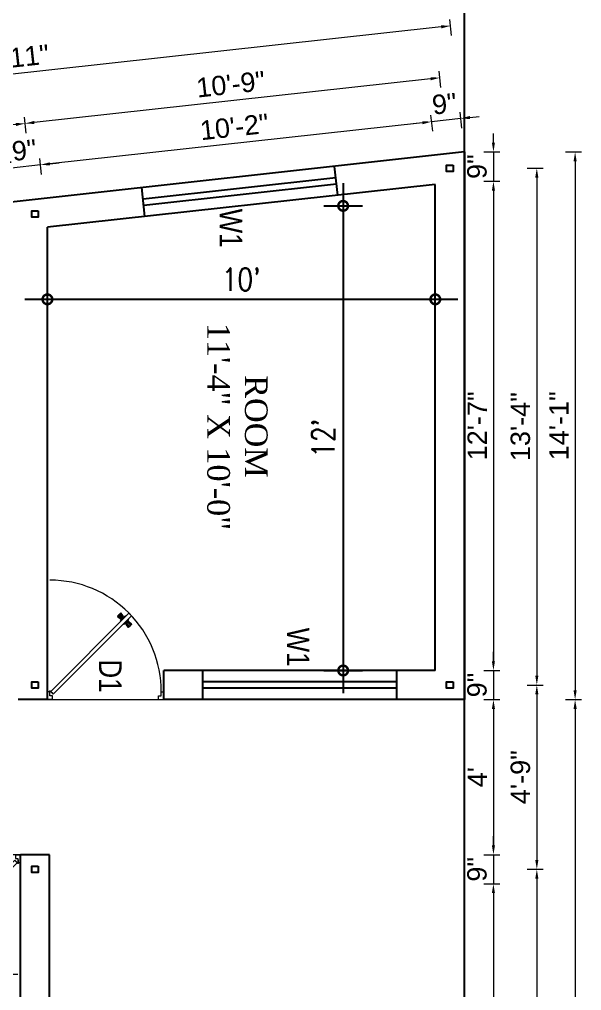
# Model space of a CAD drawing. Header units: inches. Extents: x 392906 to 410488, y -52747 to -40742.
# Drawn here: x 401542.3 to 401716.2, y -50932.5 to -50632.1 of the extents above; entities that cross this region are included whole.
import ezdxf

# ---------------------------------------------------------------- set-up
doc = ezdxf.new("R2010")
doc.units = ezdxf.units.IN
doc.header["$LTSCALE"] = 2
doc.header["$MEASUREMENT"] = 0
doc.header["$PDMODE"] = 34
doc.layers.get('0').update_dxf_attribs({"linetype": 'CONTINUOUS'})
doc.layers.get('DEFPOINTS').update_dxf_attribs({"color": 141, "linetype": 'CONTINUOUS'})
for name, color, linetype, lineweight in [('DOOR & WIN', 1, 'CONTINUOUS', 25), ('PUERTAS', 7, 'CONTINUOUS', 9), ('steps', 253, 'CONTINUOUS', 20)]:
    doc.layers.add(name, color=color, linetype=linetype, lineweight=lineweight)
doc.styles.add('Lettring Text', font='arial.ttf')
doc.styles.add('ROMANS', font='Romans.shx', dxfattribs={"width": 0.8})
doc.styles.get("Standard").update_dxf_attribs({"font": 'ARIALN.TTF'})
doc.dimstyles.new('8 SCALE', dxfattribs={"dimscale": 0, "dimtxt": 7, "dimasz": 6, "dimexe": 6, "dimexo": 2, "dimgap": 2, "dimtad": 1, "dimdec": 0, "dimzin": 0, "dimdsep": 46, "dimlunit": 4, "dimtxsty": 'ROMANS', "dimblk": 'DOTSMALL', "dimcen": 0, "dimdle": 7, "dimclrd": 8, "dimclre": 8, "dimclrt": 3, "dimadec": 0, "dimazin": 0, "dimtfac": 1, "dimtdec": 0, "dimtofl": 0, "dimtmove": 2, "dimatfit": 3, "dimfxl": 6, "dimfxlon": 1, "dimtolj": 1, "dimtzin": 0, "dimarcsym": 0})
doc.dimstyles.new('Copy of Standard', dxfattribs={"dimtxt": 6, "dimasz": 2.875, "dimexe": 2, "dimexo": 4, "dimgap": 2, "dimtad": 1, "dimdec": 0, "dimrnd": 1, "dimzin": 0, "dimdsep": 46, "dimlunit": 4, "dimtxsty": 'Lettring Text', "dimcen": 0.1, "dimclrd": 7, "dimclre": 7, "dimclrt": 7, "dimazin": 0, "dimtfac": 0.645, "dimtdec": 0, "dimtmove": 1, "dimatfit": 0, "dimfxl": 3, "dimfxlon": 1, "dimtfillclr": 256, "dimtolj": 1, "dimtzin": 0, "dimlwd": -1, "dimlwe": -1, "dimarcsym": 2})

# ---------------------------------------------------------------- blocks, each defined once
blk = doc.blocks.new('3ft')
at = {"layer": 'PUERTAS', "color": 6}
for p, q in [((1.01, 2.52), (25.23, 26.74)), ((26.05, 25.92), (1.77, 1.64)), ((26.05, 25.92), (25.23, 26.74)), ((0, 2.4), (0, 0)), ((0.72, 2.4), (0, 2.4)), ((1.6, 0), (0, 0)), ((0.72, 1.52), (0.72, 2.44)), ((0.8, 1.52), (0.72, 1.52)), ((0.8, 1.52), (0.8, 2.41)), ((0.8, 1.2), (0.8, 1.52)), ((1.6, 1.2), (0.8, 1.2)), ((1.57, 1.84), (0.94, 2.47)), ((1.63, 1.89), (0.97, 2.55)), ((1.63, 1.89), (1.57, 1.84)), ((1.77, 1.64), (1.57, 1.84)), ((1.6, 0), (1.6, 1.2)), ((34.4, 0), (34.4, 1.2)), ((34.4, 1.2), (35.2, 1.2)), ((34.4, 0), (36, 0)), ((35.2, 1.2), (35.2, 2.4)), ((35.2, 2.4), (36, 2.4)), ((36, 0), (36, 2.4))]:
    blk.add_line(p, q, dxfattribs=at)
at = {"layer": 'PUERTAS', "color": 8}
for p, q in [((22.57, 24.94), (21.65, 25.68)), ((22.63, 24.99), (21.69, 25.75)), ((22.74, 25.1), (21.84, 25.9)), ((22.13, 26.28), (21.98, 26.13)), ((22.88, 25.24), (22.01, 26.06)), ((22.13, 26.28), (22.27, 26.42)), ((22.29, 26.41), (22.27, 26.42)), ((23.16, 25.52), (22.34, 26.39)), ((23.3, 25.66), (22.5, 26.56)), ((23.41, 25.77), (22.65, 26.71)), ((22.69, 24.32), (23.02, 24.83)), ((23.46, 25.83), (22.72, 26.75)), ((22.95, 24.96), (22.84, 25.07)), ((22.98, 24.99), (22.86, 25.1)), ((23.03, 25.04), (22.91, 25.15)), ((22.91, 24.53), (23.1, 24.91)), ((23.11, 25.12), (22.99, 25.23)), ((23.13, 24.76), (23.18, 24.99)), ((23.28, 25.3), (23.17, 25.41)), ((23.36, 25.37), (23.25, 25.49)), ((23.31, 24.94), (23.28, 25.08)), ((23.41, 25.43), (23.3, 25.54)), ((23.46, 25.09), (23.32, 25.13)), ((23.44, 25.45), (23.33, 25.56)), ((23.64, 25.27), (23.41, 25.22)), ((23.87, 25.49), (23.49, 25.3)), ((24.08, 25.71), (23.57, 25.38)), ((24.4, 24.15), (24.43, 24.01)), ((24.58, 24.33), (24.52, 24.1)), ((24.8, 24.56), (24.61, 24.18)), ((25.02, 24.77), (24.68, 24.26)), ((24.68, 24.05), (24.79, 23.94)), ((24.73, 24.1), (24.85, 23.99)), ((24.76, 24.13), (24.87, 24.02)), ((25.08, 24.1), (26.02, 23.34)), ((25.14, 24.15), (26.06, 23.41)), ((23.63, 23.38), (24.14, 23.72)), ((23.84, 23.6), (24.22, 23.79)), ((24.07, 23.82), (24.3, 23.88)), ((24.25, 24), (24.39, 23.97)), ((24.25, 23.26), (24.99, 22.34)), ((24.27, 23.64), (24.38, 23.53)), ((24.3, 23.67), (24.41, 23.56)), ((24.3, 23.32), (25.06, 22.38)), ((24.35, 23.72), (24.46, 23.61)), ((24.41, 23.43), (25.2, 22.53)), ((24.43, 23.8), (24.54, 23.69)), ((24.55, 23.57), (25.37, 22.7)), ((24.6, 23.97), (24.72, 23.86)), ((24.83, 23.85), (25.7, 23.03)), ((24.97, 23.99), (25.87, 23.2)), ((25.58, 22.82), (25.43, 22.67)), ((25.58, 22.82), (25.73, 22.97)), ((25.72, 22.98), (25.73, 22.97)), ((0, 0), (36, 0))]:
    blk.add_line(p, q, dxfattribs=at)
at = {"layer": 'PUERTAS', "color": 1}
for p, q in [((21.67, 25.73), (22.17, 26.23)), ((22.49, 24.95), (21.67, 25.61)), ((21.7, 25.82), (22.14, 26.26)), ((21.73, 25.79), (21.7, 25.82)), ((22.58, 26.7), (22.14, 26.26)), ((22.67, 26.73), (22.17, 26.23)), ((22.61, 26.67), (22.58, 26.7)), ((22.6, 24.96), (23.02, 25.38)), ((22.61, 24.25), (22.92, 24.72)), ((22.62, 24.13), (22.61, 24.14)), ((22.7, 25.07), (22.71, 25.06)), ((23.45, 25.91), (22.79, 26.73)), ((22.82, 25.06), (23.08, 25.32)), ((22.94, 24.95), (22.83, 25.07)), ((22.92, 24.72), (22.92, 24.72)), ((22.93, 24.94), (23.19, 25.21)), ((22.93, 24.84), (22.93, 24.83)), ((23.44, 25.81), (23.02, 25.38)), ((23.34, 25.58), (23.08, 25.32)), ((23.46, 25.47), (23.19, 25.21)), ((23.33, 25.7), (23.34, 25.69)), ((23.45, 25.46), (23.33, 25.57)), ((23.57, 25.47), (23.57, 25.47)), ((24.15, 25.79), (23.68, 25.48)), ((23.68, 25.48), (23.68, 25.48)), ((24.27, 25.78), (24.26, 25.79)), ((24.78, 24.15), (24.51, 23.89)), ((25.11, 24.14), (24.69, 23.71)), ((24.77, 24.14), (24.88, 24.03)), ((24.79, 24.38), (24.78, 24.37)), ((24.78, 24.26), (24.78, 24.26)), ((25.1, 24.84), (24.79, 24.38)), ((25.09, 24.96), (25.1, 24.95)), ((25.22, 24.14), (26.03, 23.48)), ((23.44, 23.31), (23.45, 23.3)), ((23.56, 23.3), (24.03, 23.61)), ((24.03, 23.61), (24.03, 23.62)), ((24.14, 23.62), (24.14, 23.62)), ((24.25, 23.62), (24.51, 23.89)), ((24.26, 23.29), (24.69, 23.71)), ((24.26, 23.63), (24.37, 23.52)), ((24.26, 23.18), (24.92, 22.37)), ((24.37, 23.52), (24.63, 23.77)), ((24.37, 23.4), (24.37, 23.4)), ((24.89, 24.03), (24.63, 23.77)), ((25, 24.03), (25, 24.03)), ((25.04, 22.36), (25.54, 22.86)), ((25.1, 22.42), (25.13, 22.39)), ((25.13, 22.39), (25.57, 22.83)), ((26.04, 23.37), (25.54, 22.86)), ((26.01, 23.27), (25.57, 22.83)), ((25.98, 23.3), (26.01, 23.27))]:
    blk.add_line(p, q, dxfattribs=at)
at = {"layer": 'PUERTAS', "color": 2}
for p, q in [((21.99, 26.11), (21.98, 26.13)), ((25.42, 22.68), (25.43, 22.67))]:
    blk.add_line(p, q, dxfattribs=at)
at = {"layer": 'PUERTAS', "color": 6}
for radius in [0.155, 0.0752]:
    blk.add_circle((0.82, 2.56), radius, dxfattribs=at)
blk.add_arc((0.82, 2.56), 34.38, 359.7285, 90.0333, dxfattribs=at)
at = {"layer": 'PUERTAS', "color": 1}
for centre, start, end in [((22.54, 25.01), 231.0764, 315), ((22.67, 24.2), 135, 225), ((22.73, 26.68), 38.9236, 135), ((22.77, 25.12), 225, 315), ((22.99, 24.89), 135, 219.7428), ((22.87, 24.78), 315, 39.7428), ((23.28, 25.63), 315, 45), ((23.39, 25.86), 315, 38.9236), ((23.51, 25.41), 50.2572, 135), ((23.62, 25.53), 230.2572, 315), ((24.2, 25.73), 45, 135), ((24.84, 24.31), 135, 219.7428), ((24.72, 24.21), 315, 39.7428), ((24.94, 23.98), 45, 135), ((25.04, 24.89), 315, 45), ((25.17, 24.08), 51.0764, 135), ((23.51, 23.36), 225, 315), ((24.09, 23.56), 50.2572, 135), ((24.2, 23.68), 230.2572, 315), ((24.32, 23.23), 135, 218.9236), ((24.42, 23.46), 135, 225), ((24.98, 22.42), 218.9236, 315), ((25.98, 23.42), 315, 51.0764)]:
    blk.add_arc(centre, 0.08, start, end, dxfattribs=at)
blk = doc.blocks.new('*U199')
at = {"color": 3, "xscale": -1}
blk.add_blockref('3ft', (42, 0), dxfattribs=at)
blk = doc.blocks.new('*D1133')
at = {"layer": 'DEFPOINTS', "color": 0, "ltscale": 0.5, "transparency": 16777216}
for p in [(401669.86, -50663.77), (401671, -50674.14), (401680, -50673.14)]:
    blk.add_point(p, dxfattribs=at)
at = {"layer": 'steps', "color": 7, "ltscale": 0.5, "transparency": 16777216}
for p, q in [((401670.19, -50666.75), (401669.64, -50661.78)), ((401678.86, -50662.78), (401669.86, -50663.77)), ((401679.19, -50665.76), (401678.64, -50660.79)), ((401681.72, -50662.46), (401684.58, -50662.15)), ((401667, -50664.09), (401664.15, -50664.4))]:
    blk.add_line(p, q, dxfattribs=at)
for points in [[(401666.95, -50663.61), (401667.06, -50664.56), (401669.86, -50663.77)], [(401681.67, -50661.99), (401681.77, -50662.94), (401678.86, -50662.78)]]:
    blk.add_solid(points, dxfattribs=at)
at = {"layer": 'steps', "color": 7, "ltscale": 0.5, "transparency": 16777216, "insert": (401673.81, -50658.24), "char_height": 6, "attachment_point": 5, "rotation": 6.296, "style": 'Lettring Text'}
blk.add_mtext('\\A1;9"', dxfattribs=at)
blk = doc.blocks.new('*D1134')
at = {"layer": 'DEFPOINTS', "color": 0, "ltscale": 0.5, "transparency": 16777216}
for p in [(401671, -50674.14), (401548.87, -50677.12), (401551, -50696.43)]:
    blk.add_point(p, dxfattribs=at)
at = {"layer": 'steps', "color": 7, "ltscale": 0.5, "transparency": 16777216}
for p, q in [((401670.19, -50666.75), (401669.64, -50661.78)), ((401667, -50664.09), (401551.73, -50676.81)), ((401549.2, -50680.1), (401548.65, -50675.13))]:
    blk.add_line(p, q, dxfattribs=at)
for points in [[(401666.95, -50663.61), (401667.06, -50664.56), (401669.86, -50663.77)], [(401551.68, -50676.33), (401551.78, -50677.28), (401548.87, -50677.12)]]:
    blk.add_solid(points, dxfattribs=at)
at = {"layer": 'steps', "color": 7, "ltscale": 0.5, "transparency": 16777216, "insert": (401608.81, -50665.41), "char_height": 6, "attachment_point": 5, "rotation": 6.296, "style": 'Lettring Text'}
blk.add_mtext('\\A1;10\'-2"', dxfattribs=at)
blk = doc.blocks.new('*D1135')
at = {"layer": 'DEFPOINTS', "color": 0, "ltscale": 0.5, "transparency": 16777216}
for p in [(401539.87, -50678.11), (401551, -50696.43), (401542, -50697.42)]:
    blk.add_point(p, dxfattribs=at)
at = {"layer": 'steps', "color": 7, "ltscale": 0.5, "transparency": 16777216}
for p, q in [((401549.2, -50680.1), (401548.65, -50675.13)), ((401537.02, -50678.43), (401534.16, -50678.74)), ((401540.2, -50681.1), (401539.65, -50676.13)), ((401548.87, -50677.12), (401539.87, -50678.11)), ((401551.73, -50676.81), (401554.59, -50676.49))]:
    blk.add_line(p, q, dxfattribs=at)
for points in [[(401536.96, -50677.95), (401537.07, -50678.91), (401539.87, -50678.11)], [(401551.68, -50676.33), (401551.78, -50677.28), (401548.87, -50677.12)]]:
    blk.add_solid(points, dxfattribs=at)
at = {"layer": 'steps', "color": 7, "ltscale": 0.5, "transparency": 16777216, "insert": (401543.82, -50672.58), "char_height": 6, "attachment_point": 5, "rotation": 6.296, "style": 'Lettring Text'}
blk.add_mtext('\\A1;9"', dxfattribs=at)
blk = doc.blocks.new('*D1138')
at = {"layer": 'DEFPOINTS', "color": 0, "ltscale": 0.5, "transparency": 16777216}
for p in [(401544.09, -50664.32), (401675.5, -50678.17), (401547.18, -50692.33)]:
    blk.add_point(p, dxfattribs=at)
at = {"layer": 'steps', "color": 7, "ltscale": 0.5, "transparency": 16777216}
for p, q in [((401672.74, -50653.15), (401672.2, -50648.18)), ((401669.56, -50650.48), (401546.95, -50664.01)), ((401544.42, -50667.31), (401543.87, -50662.34))]:
    blk.add_line(p, q, dxfattribs=at)
for points in [[(401669.5, -50650), (401669.61, -50650.96), (401672.42, -50650.17)], [(401546.9, -50663.53), (401547, -50664.48), (401544.09, -50664.32)]]:
    blk.add_solid(points, dxfattribs=at)
at = {"layer": 'steps', "color": 7, "ltscale": 0.5, "transparency": 16777216, "insert": (401607.7, -50652.21), "char_height": 6, "attachment_point": 5, "rotation": 6.296, "style": 'Lettring Text'}
blk.add_mtext('\\A1;10\'-9"', dxfattribs=at)
blk = doc.blocks.new('*D1139')
at = {"layer": 'DEFPOINTS', "color": 0, "ltscale": 0.5, "transparency": 16777216}
for p in [(401408.33, -50679.3), (401547.18, -50692.33), (401411.41, -50707.31)]:
    blk.add_point(p, dxfattribs=at)
at = {"layer": 'steps', "color": 7, "ltscale": 0.5, "transparency": 16777216}
for p, q in [((401544.42, -50667.31), (401543.87, -50662.34)), ((401541.24, -50664.64), (401411.18, -50678.99)), ((401408.65, -50682.29), (401408.11, -50677.32))]:
    blk.add_line(p, q, dxfattribs=at)
for points in [[(401541.18, -50664.16), (401541.29, -50665.12), (401544.09, -50664.32)], [(401411.13, -50678.51), (401411.24, -50679.46), (401408.33, -50679.3)]]:
    blk.add_solid(points, dxfattribs=at)
at = {"layer": 'steps', "color": 7, "ltscale": 0.5, "transparency": 16777216, "insert": (401475.65, -50666.78), "char_height": 6, "attachment_point": 5, "rotation": 6.296, "style": 'Lettring Text'}
blk.add_mtext('\\A1;11\'-5"', dxfattribs=at)
blk = doc.blocks.new('*D1140')
at = {"layer": 'DEFPOINTS', "color": 0, "ltscale": 0.5, "transparency": 16777216}
for p in [(401402.53, -50664.26), (401680, -50673.14), (401406.84, -50703.28)]:
    blk.add_point(p, dxfattribs=at)
at = {"layer": 'steps', "color": 7, "ltscale": 0.5, "transparency": 16777216}
for p, q in [((401676.03, -50637.1), (401675.48, -50632.13)), ((401672.84, -50634.44), (401405.39, -50663.94)), ((401402.86, -50667.24), (401402.31, -50662.27))]:
    blk.add_line(p, q, dxfattribs=at)
for points in [[(401672.79, -50633.96), (401672.89, -50634.91), (401675.7, -50634.12)], [(401405.34, -50663.47), (401405.44, -50664.42), (401402.53, -50664.26)]]:
    blk.add_solid(points, dxfattribs=at)
at = {"layer": 'steps', "color": 7, "ltscale": 0.5, "transparency": 16777216, "insert": (401538.57, -50644.21), "char_height": 6, "attachment_point": 5, "rotation": 6.296, "style": 'Lettring Text'}
blk.add_mtext('\\A1;22\'-11"', dxfattribs=at)
blk = doc.blocks.new('*D1152')
at = {"layer": 'DEFPOINTS', "color": 0, "ltscale": 0.5, "transparency": 16777216}
for p in [(401680, -50673.14), (401680, -50682.2), (401688.98, -50682.2)]:
    blk.add_point(p, dxfattribs=at)
at = {"layer": 'steps', "color": 7, "ltscale": 0.5, "transparency": 16777216}
for p, q in [((401688.98, -50670.27), (401688.98, -50667.39)), ((401685.98, -50673.14), (401690.98, -50673.14)), ((401688.98, -50673.14), (401688.98, -50682.2)), ((401685.98, -50682.2), (401690.98, -50682.2)), ((401688.98, -50685.07), (401688.98, -50687.95))]:
    blk.add_line(p, q, dxfattribs=at)
for points in [[(401688.5, -50670.27), (401689.45, -50670.27), (401688.98, -50673.14)], [(401688.5, -50685.07), (401689.45, -50685.07), (401688.98, -50682.2)]]:
    blk.add_solid(points, dxfattribs=at)
at = {"layer": 'steps', "color": 7, "ltscale": 0.5, "transparency": 16777216, "insert": (401683.91, -50677.67), "char_height": 6, "attachment_point": 5, "rotation": 90, "style": 'Lettring Text'}
blk.add_mtext('\\A1;9"', dxfattribs=at)
blk = doc.blocks.new('*D1153')
at = {"layer": 'DEFPOINTS', "color": 0, "ltscale": 0.5, "transparency": 16777216}
for p in [(401680, -50682.2), (401680, -50833.53), (401688.98, -50833.53)]:
    blk.add_point(p, dxfattribs=at)
at = {"layer": 'steps', "color": 7, "ltscale": 0.5, "transparency": 16777216}
for p, q in [((401685.98, -50682.2), (401690.98, -50682.2)), ((401688.98, -50685.07), (401688.98, -50830.65)), ((401685.98, -50833.53), (401690.98, -50833.53))]:
    blk.add_line(p, q, dxfattribs=at)
for points in [[(401688.5, -50685.07), (401689.45, -50685.07), (401688.98, -50682.2)], [(401688.5, -50830.65), (401689.45, -50830.65), (401688.98, -50833.53)]]:
    blk.add_solid(points, dxfattribs=at)
at = {"layer": 'steps', "color": 7, "ltscale": 0.5, "transparency": 16777216, "insert": (401683.96, -50757.86), "char_height": 6, "attachment_point": 5, "rotation": 90, "style": 'Lettring Text'}
blk.add_mtext('\\A1;12\'-7"', dxfattribs=at)
blk = doc.blocks.new('*D1154')
at = {"layer": 'DEFPOINTS', "color": 0, "ltscale": 0.5, "transparency": 16777216}
for p in [(401680, -50833.53), (401680, -50842.53), (401688.98, -50842.53)]:
    blk.add_point(p, dxfattribs=at)
at = {"layer": 'steps', "color": 7, "ltscale": 0.5, "transparency": 16777216}
for p, q in [((401688.98, -50830.65), (401688.98, -50827.78)), ((401685.98, -50833.53), (401690.98, -50833.53)), ((401688.98, -50833.53), (401688.98, -50842.53)), ((401685.98, -50842.53), (401690.98, -50842.53)), ((401688.98, -50845.4), (401688.98, -50848.28))]:
    blk.add_line(p, q, dxfattribs=at)
for points in [[(401688.5, -50830.65), (401689.45, -50830.65), (401688.98, -50833.53)], [(401688.5, -50845.4), (401689.45, -50845.4), (401688.98, -50842.53)]]:
    blk.add_solid(points, dxfattribs=at)
at = {"layer": 'steps', "color": 7, "ltscale": 0.5, "transparency": 16777216, "insert": (401683.91, -50838.03), "char_height": 6, "attachment_point": 5, "rotation": 90, "style": 'Lettring Text'}
blk.add_mtext('\\A1;9"', dxfattribs=at)
blk = doc.blocks.new('*D1155')
at = {"layer": 'DEFPOINTS', "color": 0, "ltscale": 0.5, "transparency": 16777216}
for p in [(401680, -50842.53), (401551.68, -50890.53), (401688.98, -50890.53)]:
    blk.add_point(p, dxfattribs=at)
at = {"layer": 'steps', "color": 7, "ltscale": 0.5, "transparency": 16777216}
for p, q in [((401685.98, -50842.53), (401690.98, -50842.53)), ((401688.98, -50845.4), (401688.98, -50887.65)), ((401685.98, -50890.53), (401690.98, -50890.53))]:
    blk.add_line(p, q, dxfattribs=at)
for points in [[(401688.5, -50845.4), (401689.45, -50845.4), (401688.98, -50842.53)], [(401688.5, -50887.65), (401689.45, -50887.65), (401688.98, -50890.53)]]:
    blk.add_solid(points, dxfattribs=at)
at = {"layer": 'steps', "color": 7, "ltscale": 0.5, "transparency": 16777216, "insert": (401683.98, -50866.53), "char_height": 6, "attachment_point": 5, "rotation": 90, "style": 'Lettring Text'}
blk.add_mtext("\\A1;4'", dxfattribs=at)
blk = doc.blocks.new('*D1156')
at = {"layer": 'DEFPOINTS', "color": 0, "ltscale": 0.5, "transparency": 16777216}
for p in [(401551.68, -50890.53), (401551.68, -50899.53), (401688.98, -50899.53)]:
    blk.add_point(p, dxfattribs=at)
at = {"layer": 'steps', "color": 7, "ltscale": 0.5, "transparency": 16777216}
for p, q in [((401688.98, -50887.65), (401688.98, -50884.78)), ((401685.98, -50890.53), (401690.98, -50890.53)), ((401688.98, -50890.53), (401688.98, -50899.53)), ((401685.98, -50899.53), (401690.98, -50899.53)), ((401688.98, -50902.4), (401688.98, -50905.28))]:
    blk.add_line(p, q, dxfattribs=at)
for points in [[(401688.5, -50887.65), (401689.45, -50887.65), (401688.98, -50890.53)], [(401688.5, -50902.4), (401689.45, -50902.4), (401688.98, -50899.53)]]:
    blk.add_solid(points, dxfattribs=at)
at = {"layer": 'steps', "color": 7, "ltscale": 0.5, "transparency": 16777216, "insert": (401683.91, -50895.03), "char_height": 6, "attachment_point": 5, "rotation": 90, "style": 'Lettring Text'}
blk.add_mtext('\\A1;9"', dxfattribs=at)
blk = doc.blocks.new('*D1157')
at = {"layer": 'DEFPOINTS', "color": 0, "ltscale": 0.5, "transparency": 16777216}
for p in [(401551.68, -50899.53), (401551.68, -51055.53), (401688.98, -51055.53)]:
    blk.add_point(p, dxfattribs=at)
at = {"layer": 'steps', "color": 7, "ltscale": 0.5, "transparency": 16777216}
for p, q in [((401685.98, -50899.53), (401690.98, -50899.53)), ((401688.98, -50902.4), (401688.98, -51052.65)), ((401685.98, -51055.53), (401690.98, -51055.53))]:
    blk.add_line(p, q, dxfattribs=at)
for points in [[(401688.5, -50902.4), (401689.45, -50902.4), (401688.98, -50899.53)], [(401688.5, -51052.65), (401689.45, -51052.65), (401688.98, -51055.53)]]:
    blk.add_solid(points, dxfattribs=at)
at = {"layer": 'steps', "color": 7, "ltscale": 0.5, "transparency": 16777216, "insert": (401683.91, -50977.53), "char_height": 6, "attachment_point": 5, "rotation": 90, "style": 'Lettring Text'}
blk.add_mtext("\\A1;13'", dxfattribs=at)
blk = doc.blocks.new('*D1159')
at = {"layer": 'DEFPOINTS', "color": 0, "ltscale": 0.5, "transparency": 16777216}
for p in [(401675.5, -50678.17), (401675.5, -50838.03), (401702.4, -50838.03)]:
    blk.add_point(p, dxfattribs=at)
at = {"layer": 'steps', "color": 7, "ltscale": 0.5, "transparency": 16777216}
for p, q in [((401699.4, -50678.17), (401704.4, -50678.17)), ((401702.4, -50681.04), (401702.4, -50835.15)), ((401699.4, -50838.03), (401704.4, -50838.03))]:
    blk.add_line(p, q, dxfattribs=at)
for points in [[(401701.92, -50681.04), (401702.88, -50681.04), (401702.4, -50678.17)], [(401701.92, -50835.15), (401702.88, -50835.15), (401702.4, -50838.03)]]:
    blk.add_solid(points, dxfattribs=at)
at = {"layer": 'steps', "color": 7, "ltscale": 0.5, "transparency": 16777216, "insert": (401697.34, -50758.1), "char_height": 6, "attachment_point": 5, "rotation": 90, "style": 'Lettring Text'}
blk.add_mtext('\\A1;13\'-4"', dxfattribs=at)
blk = doc.blocks.new('*D1160')
at = {"layer": 'DEFPOINTS', "color": 0, "ltscale": 0.5, "transparency": 16777216}
for p in [(401675.5, -50838.03), (401547.18, -50895.03), (401702.4, -50895.03)]:
    blk.add_point(p, dxfattribs=at)
at = {"layer": 'steps', "color": 7, "ltscale": 0.5, "transparency": 16777216}
for p, q in [((401699.4, -50838.03), (401704.4, -50838.03)), ((401702.4, -50840.9), (401702.4, -50892.15)), ((401699.4, -50895.03), (401704.4, -50895.03))]:
    blk.add_line(p, q, dxfattribs=at)
for points in [[(401701.92, -50840.9), (401702.88, -50840.9), (401702.4, -50838.03)], [(401701.92, -50892.15), (401702.88, -50892.15), (401702.4, -50895.03)]]:
    blk.add_solid(points, dxfattribs=at)
at = {"layer": 'steps', "color": 7, "ltscale": 0.5, "transparency": 16777216, "insert": (401697.34, -50866.53), "char_height": 6, "attachment_point": 5, "rotation": 90, "style": 'Lettring Text'}
blk.add_mtext('\\A1;4\'-9"', dxfattribs=at)
blk = doc.blocks.new('*D1161')
at = {"layer": 'DEFPOINTS', "color": 0, "ltscale": 0.5, "transparency": 16777216}
for p in [(401547.18, -50895.03), (401547.18, -51060.03), (401702.4, -51060.03)]:
    blk.add_point(p, dxfattribs=at)
at = {"layer": 'steps', "color": 7, "ltscale": 0.5, "transparency": 16777216}
for p, q in [((401699.4, -50895.03), (401704.4, -50895.03)), ((401702.4, -50897.9), (401702.4, -51057.15)), ((401699.4, -51060.03), (401704.4, -51060.03))]:
    blk.add_line(p, q, dxfattribs=at)
for points in [[(401701.92, -50897.9), (401702.88, -50897.9), (401702.4, -50895.03)], [(401701.92, -51057.15), (401702.88, -51057.15), (401702.4, -51060.03)]]:
    blk.add_solid(points, dxfattribs=at)
at = {"layer": 'steps', "color": 7, "ltscale": 0.5, "transparency": 16777216, "insert": (401697.34, -50977.53), "char_height": 6, "attachment_point": 5, "rotation": 90, "style": 'Lettring Text'}
blk.add_mtext('\\A1;13\'-9"', dxfattribs=at)
blk = doc.blocks.new('*D1162')
at = {"layer": 'DEFPOINTS', "color": 0, "ltscale": 0.5, "transparency": 16777216}
for p in [(401680, -50673.14), (401680, -50842.53), (401714.25, -50842.53)]:
    blk.add_point(p, dxfattribs=at)
at = {"layer": 'steps', "color": 7, "ltscale": 0.5, "transparency": 16777216}
for p, q in [((401711.25, -50673.14), (401716.25, -50673.14)), ((401714.25, -50676.02), (401714.25, -50839.65)), ((401711.25, -50842.53), (401716.25, -50842.53))]:
    blk.add_line(p, q, dxfattribs=at)
for points in [[(401713.77, -50676.02), (401714.73, -50676.02), (401714.25, -50673.14)], [(401713.77, -50839.65), (401714.73, -50839.65), (401714.25, -50842.53)]]:
    blk.add_solid(points, dxfattribs=at)
at = {"layer": 'steps', "color": 7, "ltscale": 0.5, "transparency": 16777216, "insert": (401709.23, -50757.84), "char_height": 6, "attachment_point": 5, "rotation": 90, "style": 'Lettring Text'}
blk.add_mtext('\\A1;14\'-1"', dxfattribs=at)
blk = doc.blocks.new('*D1163')
at = {"layer": 'DEFPOINTS', "color": 0, "ltscale": 0.5, "transparency": 16777216}
for p in [(401680, -50842.53), (401551.68, -51064.53), (401714.25, -51064.53)]:
    blk.add_point(p, dxfattribs=at)
at = {"layer": 'steps', "color": 7, "ltscale": 0.5, "transparency": 16777216}
for p, q in [((401711.25, -50842.53), (401716.25, -50842.53)), ((401714.25, -50845.4), (401714.25, -51061.65)), ((401711.25, -51064.53), (401716.25, -51064.53))]:
    blk.add_line(p, q, dxfattribs=at)
for points in [[(401713.77, -50845.4), (401714.73, -50845.4), (401714.25, -50842.53)], [(401713.77, -51061.65), (401714.73, -51061.65), (401714.25, -51064.53)]]:
    blk.add_solid(points, dxfattribs=at)
at = {"layer": 'steps', "color": 7, "ltscale": 0.5, "transparency": 16777216, "insert": (401709.18, -50953.53), "char_height": 6, "attachment_point": 5, "rotation": 90, "style": 'Lettring Text'}
blk.add_mtext('\\A1;18\'-6"', dxfattribs=at)
blk = doc.blocks.new('*D1167')
at = {"layer": 'DEFPOINTS', "color": 0, "ltscale": 0.5, "transparency": 16777216}
for p in [(401671, -50842.53), (401551.68, -51064.53), (401671, -51074.86)]:
    blk.add_point(p, dxfattribs=at)
at = {"layer": 'steps', "color": 7, "ltscale": 0.5, "transparency": 16777216}
for p, q in [((401551.68, -51071.86), (401551.68, -51076.86)), ((401671, -51071.86), (401671, -51076.86)), ((401554.56, -51074.86), (401668.13, -51074.86))]:
    blk.add_line(p, q, dxfattribs=at)
for points in [[(401554.56, -51074.38), (401554.56, -51075.34), (401551.68, -51074.86)], [(401668.13, -51074.38), (401668.13, -51075.34), (401671, -51074.86)]]:
    blk.add_solid(points, dxfattribs=at)
at = {"layer": 'steps', "color": 7, "ltscale": 0.5, "transparency": 16777216, "insert": (401611.34, -51069.79), "char_height": 6, "attachment_point": 5, "style": 'Lettring Text'}
blk.add_mtext('\\A1;9\'-11"', dxfattribs=at)
blk = doc.blocks.new('*D1168')
at = {"layer": 'DEFPOINTS', "color": 0, "ltscale": 0.5, "transparency": 16777216}
for p in [(401671, -50842.53), (401680, -50842.53), (401680, -51074.86)]:
    blk.add_point(p, dxfattribs=at)
at = {"layer": 'steps', "color": 7, "ltscale": 0.5, "transparency": 16777216}
for p, q in [((401671, -51071.86), (401671, -51076.86)), ((401680, -51071.86), (401680, -51076.86)), ((401668.13, -51074.86), (401665.25, -51074.86)), ((401671, -51074.86), (401680, -51074.86)), ((401682.88, -51074.86), (401685.75, -51074.86))]:
    blk.add_line(p, q, dxfattribs=at)
for points in [[(401668.13, -51074.38), (401668.13, -51075.34), (401671, -51074.86)], [(401682.88, -51074.38), (401682.88, -51075.34), (401680, -51074.86)]]:
    blk.add_solid(points, dxfattribs=at)
at = {"layer": 'steps', "color": 7, "ltscale": 0.5, "transparency": 16777216, "insert": (401675.5, -51069.79), "char_height": 6, "attachment_point": 5, "style": 'Lettring Text'}
blk.add_mtext('\\A1;9"', dxfattribs=at)
blk = doc.blocks.new('*D1170')
at = {"layer": 'DEFPOINTS', "color": 0, "ltscale": 0.5, "transparency": 16777216}
for p in [(401675.5, -50838.03), (401547.18, -51060.03), (401675.5, -51086.59)]:
    blk.add_point(p, dxfattribs=at)
at = {"layer": 'steps', "color": 7, "ltscale": 0.5, "transparency": 16777216}
for p, q in [((401547.18, -51083.59), (401547.18, -51088.59)), ((401675.5, -51083.59), (401675.5, -51088.59)), ((401550.06, -51086.59), (401672.63, -51086.59))]:
    blk.add_line(p, q, dxfattribs=at)
for points in [[(401550.06, -51086.11), (401550.06, -51087.07), (401547.18, -51086.59)], [(401672.63, -51086.11), (401672.63, -51087.07), (401675.5, -51086.59)]]:
    blk.add_solid(points, dxfattribs=at)
at = {"layer": 'steps', "color": 7, "ltscale": 0.5, "transparency": 16777216, "insert": (401611.34, -51081.53), "char_height": 6, "attachment_point": 5, "style": 'Lettring Text'}
blk.add_mtext('\\A1;10\'-8"', dxfattribs=at)
blk = doc.blocks.new('*D1172')
at = {"layer": 'DEFPOINTS', "color": 0, "ltscale": 0.5, "transparency": 16777216}
for p in [(401680, -50842.53), (401551.68, -51064.53), (401680, -51098.03)]:
    blk.add_point(p, dxfattribs=at)
at = {"layer": 'steps', "color": 7, "ltscale": 0.5, "transparency": 16777216}
for p, q in [((401551.68, -51095.03), (401551.68, -51100.03)), ((401680, -51095.03), (401680, -51100.03)), ((401554.56, -51098.03), (401677.13, -51098.03))]:
    blk.add_line(p, q, dxfattribs=at)
for points in [[(401554.56, -51097.56), (401554.56, -51098.51), (401551.68, -51098.03)], [(401677.13, -51097.56), (401677.13, -51098.51), (401680, -51098.03)]]:
    blk.add_solid(points, dxfattribs=at)
at = {"layer": 'steps', "color": 7, "ltscale": 0.5, "transparency": 16777216, "insert": (401615.84, -51092.97), "char_height": 6, "attachment_point": 5, "style": 'Lettring Text'}
blk.add_mtext('\\A1;10\'-8"', dxfattribs=at)
blk = doc.blocks.new('_DOTSMALL')
at = {"color": 0, "linetype": 'ByBlock', "const_width": 0.5}
blk.add_lwpolyline([(-0.0625, 0, 1), (0.0625, 0, 1)], format="xyb", close=True, dxfattribs=at)
blk = doc.blocks.new('*D1173')
at = {"color": 8, "lineweight": -2, "ltscale": 0.5, "transparency": 16777216}
for p, q in [((401551, -50724.72), (401551, -50712.72)), ((401671, -50724.72), (401671, -50712.72)), ((401678, -50718.72), (401544, -50718.72))]:
    blk.add_line(p, q, dxfattribs=at)
at = {"layer": 'DEFPOINTS', "color": 0, "ltscale": 0.5, "transparency": 16777216}
for p in [(401551, -50718.72), (401551, -50758.36), (401671, -50758.36)]:
    blk.add_point(p, dxfattribs=at)
at = {"color": 8, "lineweight": -2, "ltscale": 0.5, "transparency": 16777216, "xscale": 6, "yscale": 6, "zscale": 6, "rotation": 180}
blk.add_blockref('_DOTSMALL', (401551, -50718.72), dxfattribs=at)
at = {"color": 8, "lineweight": -2, "ltscale": 0.5, "transparency": 16777216, "xscale": 6, "yscale": 6, "zscale": 6}
blk.add_blockref('_DOTSMALL', (401671, -50718.72), dxfattribs=at)
at = {"color": 3, "ltscale": 0.5, "transparency": 16777216, "insert": (401611, -50712.55), "char_height": 7, "attachment_point": 5, "style": 'ROMANS'}
blk.add_mtext("\\A1;10'", dxfattribs=at)
blk = doc.blocks.new('*D1174')
at = {"color": 8, "lineweight": -2, "ltscale": 0.5, "transparency": 16777216}
for p, q in [((401642.48, -50682.81), (401642.48, -50840.53)), ((401636.48, -50689.81), (401648.48, -50689.81)), ((401636.48, -50833.53), (401648.48, -50833.53))]:
    blk.add_line(p, q, dxfattribs=at)
at = {"layer": 'DEFPOINTS', "color": 0, "ltscale": 0.5, "transparency": 16777216}
for p in [(401611, -50689.81), (401611, -50833.53), (401642.48, -50833.53)]:
    blk.add_point(p, dxfattribs=at)
at = {"color": 8, "lineweight": -2, "ltscale": 0.5, "transparency": 16777216, "xscale": 6, "yscale": 6, "zscale": 6}
for p, rotation in [((401642.48, -50689.81), 90), ((401642.48, -50833.53), 270)]:
    blk.add_blockref('_DOTSMALL', p, dxfattribs=dict(at, rotation=rotation))
at = {"color": 3, "ltscale": 0.5, "transparency": 16777216, "insert": (401636.32, -50761.67), "char_height": 7, "attachment_point": 5, "rotation": 90, "style": 'ROMANS'}
blk.add_mtext("\\A1;12'", dxfattribs=at)

msp = doc.modelspace()

# ---------------------------------------------------------------- linework, layer by layer
at = {"ltscale": 0.5}
for p, q in [((401680, -50673.14), (401451.6, -50698.34)), ((401680, -50673.14), (401680, -50842.53)), ((401640.82, -50686.52), (401639.84, -50677.58)), ((401580.58, -50687.64), (401640.22, -50681.06)), ((401671, -50683.19), (401551, -50696.43)), ((401581.19, -50693.1), (401580.2, -50684.16)), ((401580.8, -50689.62), (401640.44, -50683.04)), ((401671, -50833.53), (401671, -50683.19)), ((401551, -50842.53), (401551, -50696.43)), ((401671, -50833.53), (401587, -50833.53)), ((401587, -50842.53), (401587, -50833.53)), ((401599, -50833.53), (401599, -50842.53)), ((401659, -50833.53), (401659, -50842.53)), ((401659, -50837.03), (401599, -50837.03)), ((401659, -50839.03), (401599, -50839.03)), ((401551, -50842.53), (401542, -50842.53)), ((401680, -50842.53), (401587, -50842.53)), ((401542.68, -51055.53), (401542.68, -50890.53)), ((401551.68, -50890.53), (401542.68, -50890.53)), ((401551.68, -51064.53), (401551.68, -50890.53))]:
    msp.add_line(p, q, dxfattribs=at)
msp.add_xline((401680, -50703.28), (0, 1), dxfattribs=at)
for points in [[(401676.5, -50677.17), (401676.5, -50679.17), (401674.5, -50679.17), (401674.5, -50677.17)], [(401548.18, -50691.33), (401548.18, -50693.33), (401546.18, -50693.33), (401546.18, -50691.33)], [(401548.18, -50837.03), (401548.18, -50839.03), (401546.18, -50839.03), (401546.18, -50837.03)], [(401676.5, -50837.03), (401676.5, -50839.03), (401674.5, -50839.03), (401674.5, -50837.03)], [(401548.18, -50894.03), (401548.18, -50896.03), (401546.18, -50896.03), (401546.18, -50894.03)]]:
    msp.add_lwpolyline(points, close=True, dxfattribs=at)

# ---------------------------------------------------------------- block references
at = {"layer": 'DOOR & WIN', "xscale": -1}
msp.add_blockref('*U199', (401593, -50842.53), dxfattribs=at)
at = {"layer": 'DOOR & WIN', "xscale": -1, "rotation": 180}
msp.add_blockref('*U199', (401500.68, -50890.53), dxfattribs=at)

# ---------------------------------------------------------------- texts
at = {"layer": 'steps', "color": 7, "ltscale": 0.3, "char_height": 7, "rotation": 270}
for s, insert, width, attachment_point in [('W1', (401604.27, -50696.7), 18.6213, 8), ('{\\fTimes New Roman|b0|i0|c0|p18;ROOM\\P11\'-4" X 10\'-0"}', (401619.13, -50758.05), 67.6616, 2), ('W1', (401625.07, -50826.3), 18.6213, 8)]:
    msp.add_mtext(s, dxfattribs=dict(at, insert=insert, width=width, attachment_point=attachment_point))
at = {"layer": 'steps', "color": 7, "ltscale": 0.3, "insert": (401566.97, -50835.23), "char_height": 7, "attachment_point": 8, "rotation": 270}
msp.add_mtext_dynamic_manual_height_columns('{\\W1;D1}', width=18.6213, gutter_width=40, heights=[0], dxfattribs=at)

# ---------------------------------------------------------------- dimensions: what is measured, and where the dimension line sits
at = {"ltscale": 0.5}
dim = msp.add_linear_dim(base=(401642.48, -50833.53), p1=(401611, -50689.81), p2=(401611, -50833.53), angle=270, dimstyle='8 SCALE', override={"dimscale": 1}, dxfattribs=at)
dim.commit()
dim.dimension.update_dxf_attribs({"geometry": '*D1174', "text_midpoint": (401636.32, -50761.67)})
dim = msp.add_linear_dim(base=(401551, -50718.72), p1=(401671, -50758.36), p2=(401551, -50758.36), dimstyle='8 SCALE', override={"dimscale": 1}, dxfattribs=at)
dim.commit()
dim.dimension.update_dxf_attribs({"geometry": '*D1173', "text_midpoint": (401611, -50712.55)})
at = {"layer": 'steps', "ltscale": 0.5}
for p1, p2, distance, picture, middle in [((401680, -50673.14), (401406.84, -50703.28), -39.26, '*D1140', (401538.57, -50644.21)), ((401675.5, -50678.17), (401547.18, -50692.33), -28.17, '*D1138', (401607.7, -50652.21))]:
    dim = msp.add_aligned_dim(p1=p1, p2=p2, distance=distance, dimstyle='Copy of Standard', dxfattribs=at)
    dim.commit()
    dim.dimension.update_dxf_attribs({"geometry": picture, "text_midpoint": middle})
for base, p1, p2, angle, picture, middle, dimtype in [((401669.86, -50663.77), (401680, -50673.14), (401671, -50674.14), 186.296, '*D1133', (401674.36, -50663.28), 161), ((401539.87, -50678.11), (401551, -50696.43), (401542, -50697.42), 6.296, '*D1135', (401544.37, -50677.62), 160), ((401688.98, -50682.2), (401680, -50673.14), (401680, -50682.2), 270, '*D1152', (401688.98, -50677.67), 160), ((401688.98, -50842.53), (401680, -50833.53), (401680, -50842.53), 270, '*D1154', (401688.98, -50838.03), 160), ((401688.98, -50899.53), (401551.68, -50890.53), (401551.68, -50899.53), 270, '*D1156', (401688.98, -50895.03), 160)]:
    dim = msp.add_linear_dim(base=base, p1=p1, p2=p2, angle=angle, dimstyle='Copy of Standard', dxfattribs=at)
    dim.commit()
    dim.dimension.update_dxf_attribs({"geometry": picture, "text_midpoint": middle, "dimtype": dimtype})
for base, p1, p2, angle, picture, middle in [((401548.87, -50677.12), (401671, -50674.14), (401551, -50696.43), 6.296, '*D1134', (401608.81, -50665.41)), ((401408.33, -50679.3), (401547.18, -50692.33), (401411.41, -50707.31), 6.296, '*D1139', (401475.65, -50666.78)), ((401714.25, -50842.53), (401680, -50673.14), (401680, -50842.53), 270, '*D1162', (401709.23, -50757.84)), ((401702.4, -50838.03), (401675.5, -50678.17), (401675.5, -50838.03), 270, '*D1159', (401697.34, -50758.1)), ((401688.98, -50833.53), (401680, -50682.2), (401680, -50833.53), 270, '*D1153', (401683.96, -50757.86)), ((401702.4, -50895.03), (401675.5, -50838.03), (401547.18, -50895.03), 270, '*D1160', (401697.34, -50866.53)), ((401688.98, -50890.53), (401680, -50842.53), (401551.68, -50890.53), 270, '*D1155', (401683.98, -50866.53)), ((401714.25, -51064.53), (401680, -50842.53), (401551.68, -51064.53), 270, '*D1163', (401709.18, -50953.53)), ((401702.4, -51060.03), (401547.18, -50895.03), (401547.18, -51060.03), 270, '*D1161', (401697.34, -50977.53)), ((401688.98, -51055.53), (401551.68, -50899.53), (401551.68, -51055.53), 270, '*D1157', (401683.91, -50977.53))]:
    dim = msp.add_linear_dim(base=base, p1=p1, p2=p2, angle=angle, dimstyle='Copy of Standard', dxfattribs=at)
    dim.commit()
    dim.dimension.update_dxf_attribs({"geometry": picture, "text_midpoint": middle})
for base, p1, p2, picture, middle in [((401675.5, -51086.59), (401547.18, -51060.03), (401675.5, -50838.03), '*D1170', (401611.34, -51081.53)), ((401671, -51074.86), (401551.68, -51064.53), (401671, -50842.53), '*D1167', (401611.34, -51069.79)), ((401680, -51098.03), (401551.68, -51064.53), (401680, -50842.53), '*D1172', (401615.84, -51092.97))]:
    dim = msp.add_linear_dim(base=base, p1=p1, p2=p2, dimstyle='Copy of Standard', dxfattribs=at)
    dim.commit()
    dim.dimension.update_dxf_attribs({"geometry": picture, "text_midpoint": middle})
dim = msp.add_linear_dim(base=(401680, -51074.86), p1=(401671, -50842.53), p2=(401680, -50842.53), dimstyle='Copy of Standard', dxfattribs=at)
dim.commit()
dim.dimension.update_dxf_attribs({"geometry": '*D1168', "text_midpoint": (401675.5, -51074.86), "dimtype": 160})

doc.saveas('drawing.dxf')
